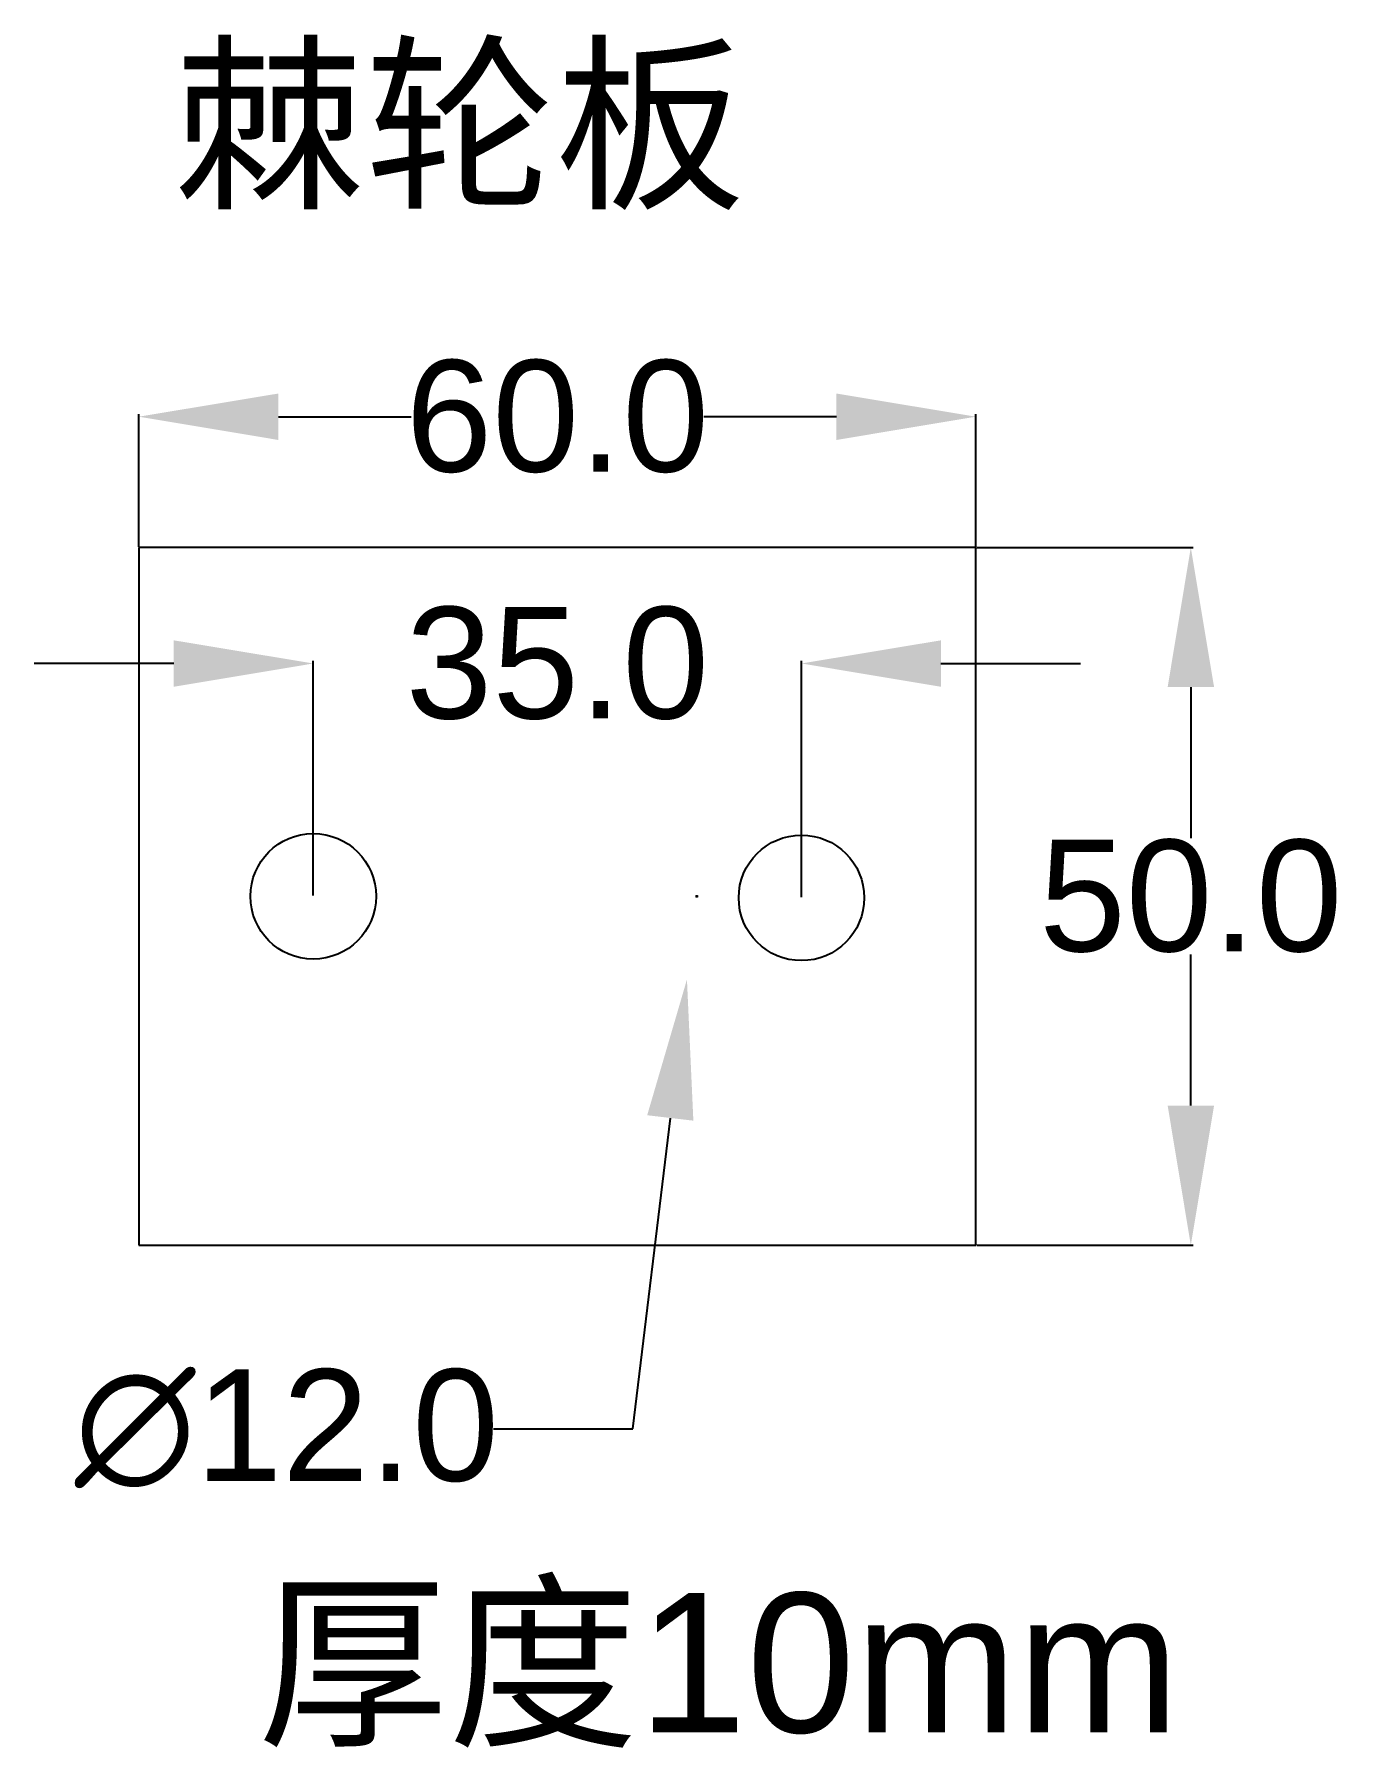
# Model space of a CAD drawing. Header units: millimetres. Extents: x -7 to 86, y -36 to 87.
import ezdxf

# ---------------------------------------------------------------- set-up
doc = ezdxf.new("R2010")
doc.units = ezdxf.units.MM
doc.styles.get("Standard").update_dxf_attribs({"font": 'arial.ttf'})
doc.dimstyles.get("Standard").update_dxf_attribs({"dimtxt": 8, "dimasz": 10, "dimexe": 0.18, "dimexo": 0.0625, "dimgap": 0.09, "dimtad": 0, "dimtih": 1, "dimtoh": 1, "dimdec": 1, "dimzin": 0, "dimdsep": 46, "dimtxsty": 'Standard', "dimcen": 0.09, "dimclrd": 3, "dimclre": 3, "dimclrt": 3, "dimadec": 0, "dimazin": 0, "dimtfac": 1, "dimtdec": 1, "dimtofl": 0, "dimtmove": 0, "dimatfit": 3, "dimfxl": 1, "dimtolj": 1, "dimtzin": 0, "dimarcsym": 0})

# ---------------------------------------------------------------- blocks, each defined once
blk = doc.blocks.new('*D1')
at = {"color": 3, "lineweight": -2, "transparency": 16777216}
for p, q in [((60.06, 50), (75.59, 50)), ((75.41, 40), (75.41, 29.17)), ((75.41, 10), (75.41, 20.83)), ((60.06, 0), (75.59, 0))]:
    blk.add_line(p, q, dxfattribs=at)
at = {"color": 3, "transparency": 16777216}
for points in [[(73.75, 40), (77.08, 40), (75.41, 50)], [(73.75, 10), (77.08, 10), (75.41, 0)]]:
    blk.add_solid(points, dxfattribs=at)
at = {"layer": 'Defpoints', "color": 0, "transparency": 16777216}
for p in [(60, 50), (60, 0), (75.41, 0)]:
    blk.add_point(p, dxfattribs=at)
at = {"color": 3, "transparency": 16777216, "insert": (75.41, 25), "char_height": 8, "attachment_point": 5}
blk.add_mtext('\\A1;50.0', dxfattribs=at)
blk = doc.blocks.new('*D3')
at = {"color": 3, "lineweight": -2, "transparency": 16777216}
for p, q in [((39.91, 25), (40.09, 25)), ((40, 24.91), (40, 25.09)), ((35.42, -13.16), (38.1, 9.11)), ((25.42, -13.16), (35.42, -13.16))]:
    blk.add_line(p, q, dxfattribs=at)
at = {"color": 3, "transparency": 16777216}
blk.add_solid([(36.44, 9.31), (39.75, 8.92), (39.29, 19.04)], dxfattribs=at)
at = {"layer": 'Defpoints', "color": 0, "transparency": 16777216}
for p in [(40.71, 30.96), (39.29, 19.04)]:
    blk.add_point(p, dxfattribs=at)
at = {"color": 3, "transparency": 16777216, "insert": (10.61, -13.16), "char_height": 8, "attachment_point": 5}
blk.add_mtext('\\A1;∅12.0', dxfattribs=at)
blk = doc.blocks.new('*D4')
at = {"color": 3, "lineweight": -2, "transparency": 16777216}
for p, q in [((0, 50.06), (0, 59.56)), ((10, 59.38), (19.51, 59.38)), ((50, 59.38), (40.49, 59.38)), ((60, 50.06), (60, 59.56))]:
    blk.add_line(p, q, dxfattribs=at)
at = {"color": 3, "transparency": 16777216}
for points in [[(10, 61.04), (10, 57.71), (0, 59.38)], [(50, 61.04), (50, 57.71), (60, 59.38)]]:
    blk.add_solid(points, dxfattribs=at)
at = {"layer": 'Defpoints', "color": 0, "transparency": 16777216}
for p in [(60, 59.38), (0, 50), (60, 50)]:
    blk.add_point(p, dxfattribs=at)
at = {"color": 3, "transparency": 16777216, "insert": (30, 59.38), "char_height": 8, "attachment_point": 5}
blk.add_mtext('\\A1;60.0', dxfattribs=at)
blk = doc.blocks.new('*D6')
at = {"color": 3, "lineweight": -2, "transparency": 16777216}
for p, q in [((12.5, 25.06), (12.5, 41.87)), ((47.5, 24.95), (47.5, 41.87)), ((2.5, 41.69), (-7.5, 41.69)), ((57.5, 41.69), (67.5, 41.69))]:
    blk.add_line(p, q, dxfattribs=at)
at = {"color": 3, "transparency": 16777216}
for points in [[(2.5, 43.35), (2.5, 40.02), (12.5, 41.69)], [(57.5, 43.35), (57.5, 40.02), (47.5, 41.69)]]:
    blk.add_solid(points, dxfattribs=at)
at = {"layer": 'Defpoints', "color": 0, "transparency": 16777216}
for p in [(47.5, 41.69), (12.5, 25), (47.5, 24.89)]:
    blk.add_point(p, dxfattribs=at)
at = {"color": 3, "transparency": 16777216, "insert": (30, 41.69), "char_height": 8, "attachment_point": 5}
blk.add_mtext('\\A1;35.0', dxfattribs=at)

msp = doc.modelspace()

# ---------------------------------------------------------------- linework, layer by layer
for p, q in [((60, 50), (0, 50)), ((0, 50), (0, 0)), ((60, 0), (60, 50)), ((0, 0), (60, 0))]:
    msp.add_line(p, q)
for centre in [(12.5, 25), (47.5, 24.89)]:
    msp.add_circle(centre, 4.5)

# ---------------------------------------------------------------- texts
at = {"color": 2, "insert": (2.54, 85.31), "char_height": 10, "attachment_point": 1}
msp.add_mtext_dynamic_manual_height_columns('{\\fSimSun|b0|i0|c134|p2;棘轮板}', width=179.1748, gutter_width=12.5, heights=[0], dxfattribs=at)
at = {"insert": (8.52, -24.93), "char_height": 10, "attachment_point": 1}
msp.add_mtext_dynamic_manual_height_columns('{\\fSimSun|b0|i0|c134|p2;厚度}10mm', width=179.1748, gutter_width=12.5, heights=[0], dxfattribs=at)

# ---------------------------------------------------------------- dimensions: what is measured, and where the dimension line sits
for base, p1, p2, picture, middle in [((60, 59.38), (0, 50), (60, 50), '*D4', (30, 59.38)), ((47.5, 41.69), (12.5, 25), (47.5, 24.89), '*D6', (30, 41.69))]:
    dim = msp.add_linear_dim(base=base, p1=p1, p2=p2, dimstyle='Standard')
    dim.commit()
    dim.dimension.update_dxf_attribs({"geometry": picture, "text_midpoint": middle})
dim = msp.add_linear_dim(base=(75.41, 0), p1=(60, 50), p2=(60, 0), angle=90, dimstyle='Standard')
dim.commit()
dim.dimension.update_dxf_attribs({"geometry": '*D1', "text_midpoint": (75.41, 25)})
dim = msp.add_diameter_dim_2p(p1=(40.71, 30.96), p2=(39.29, 19.04), dimstyle='Standard')
dim.commit()
dim.dimension.update_dxf_attribs({"geometry": '*D3', "text_midpoint": (10.61, -13.16), "dimtype": 163})

doc.saveas('drawing.dxf')
